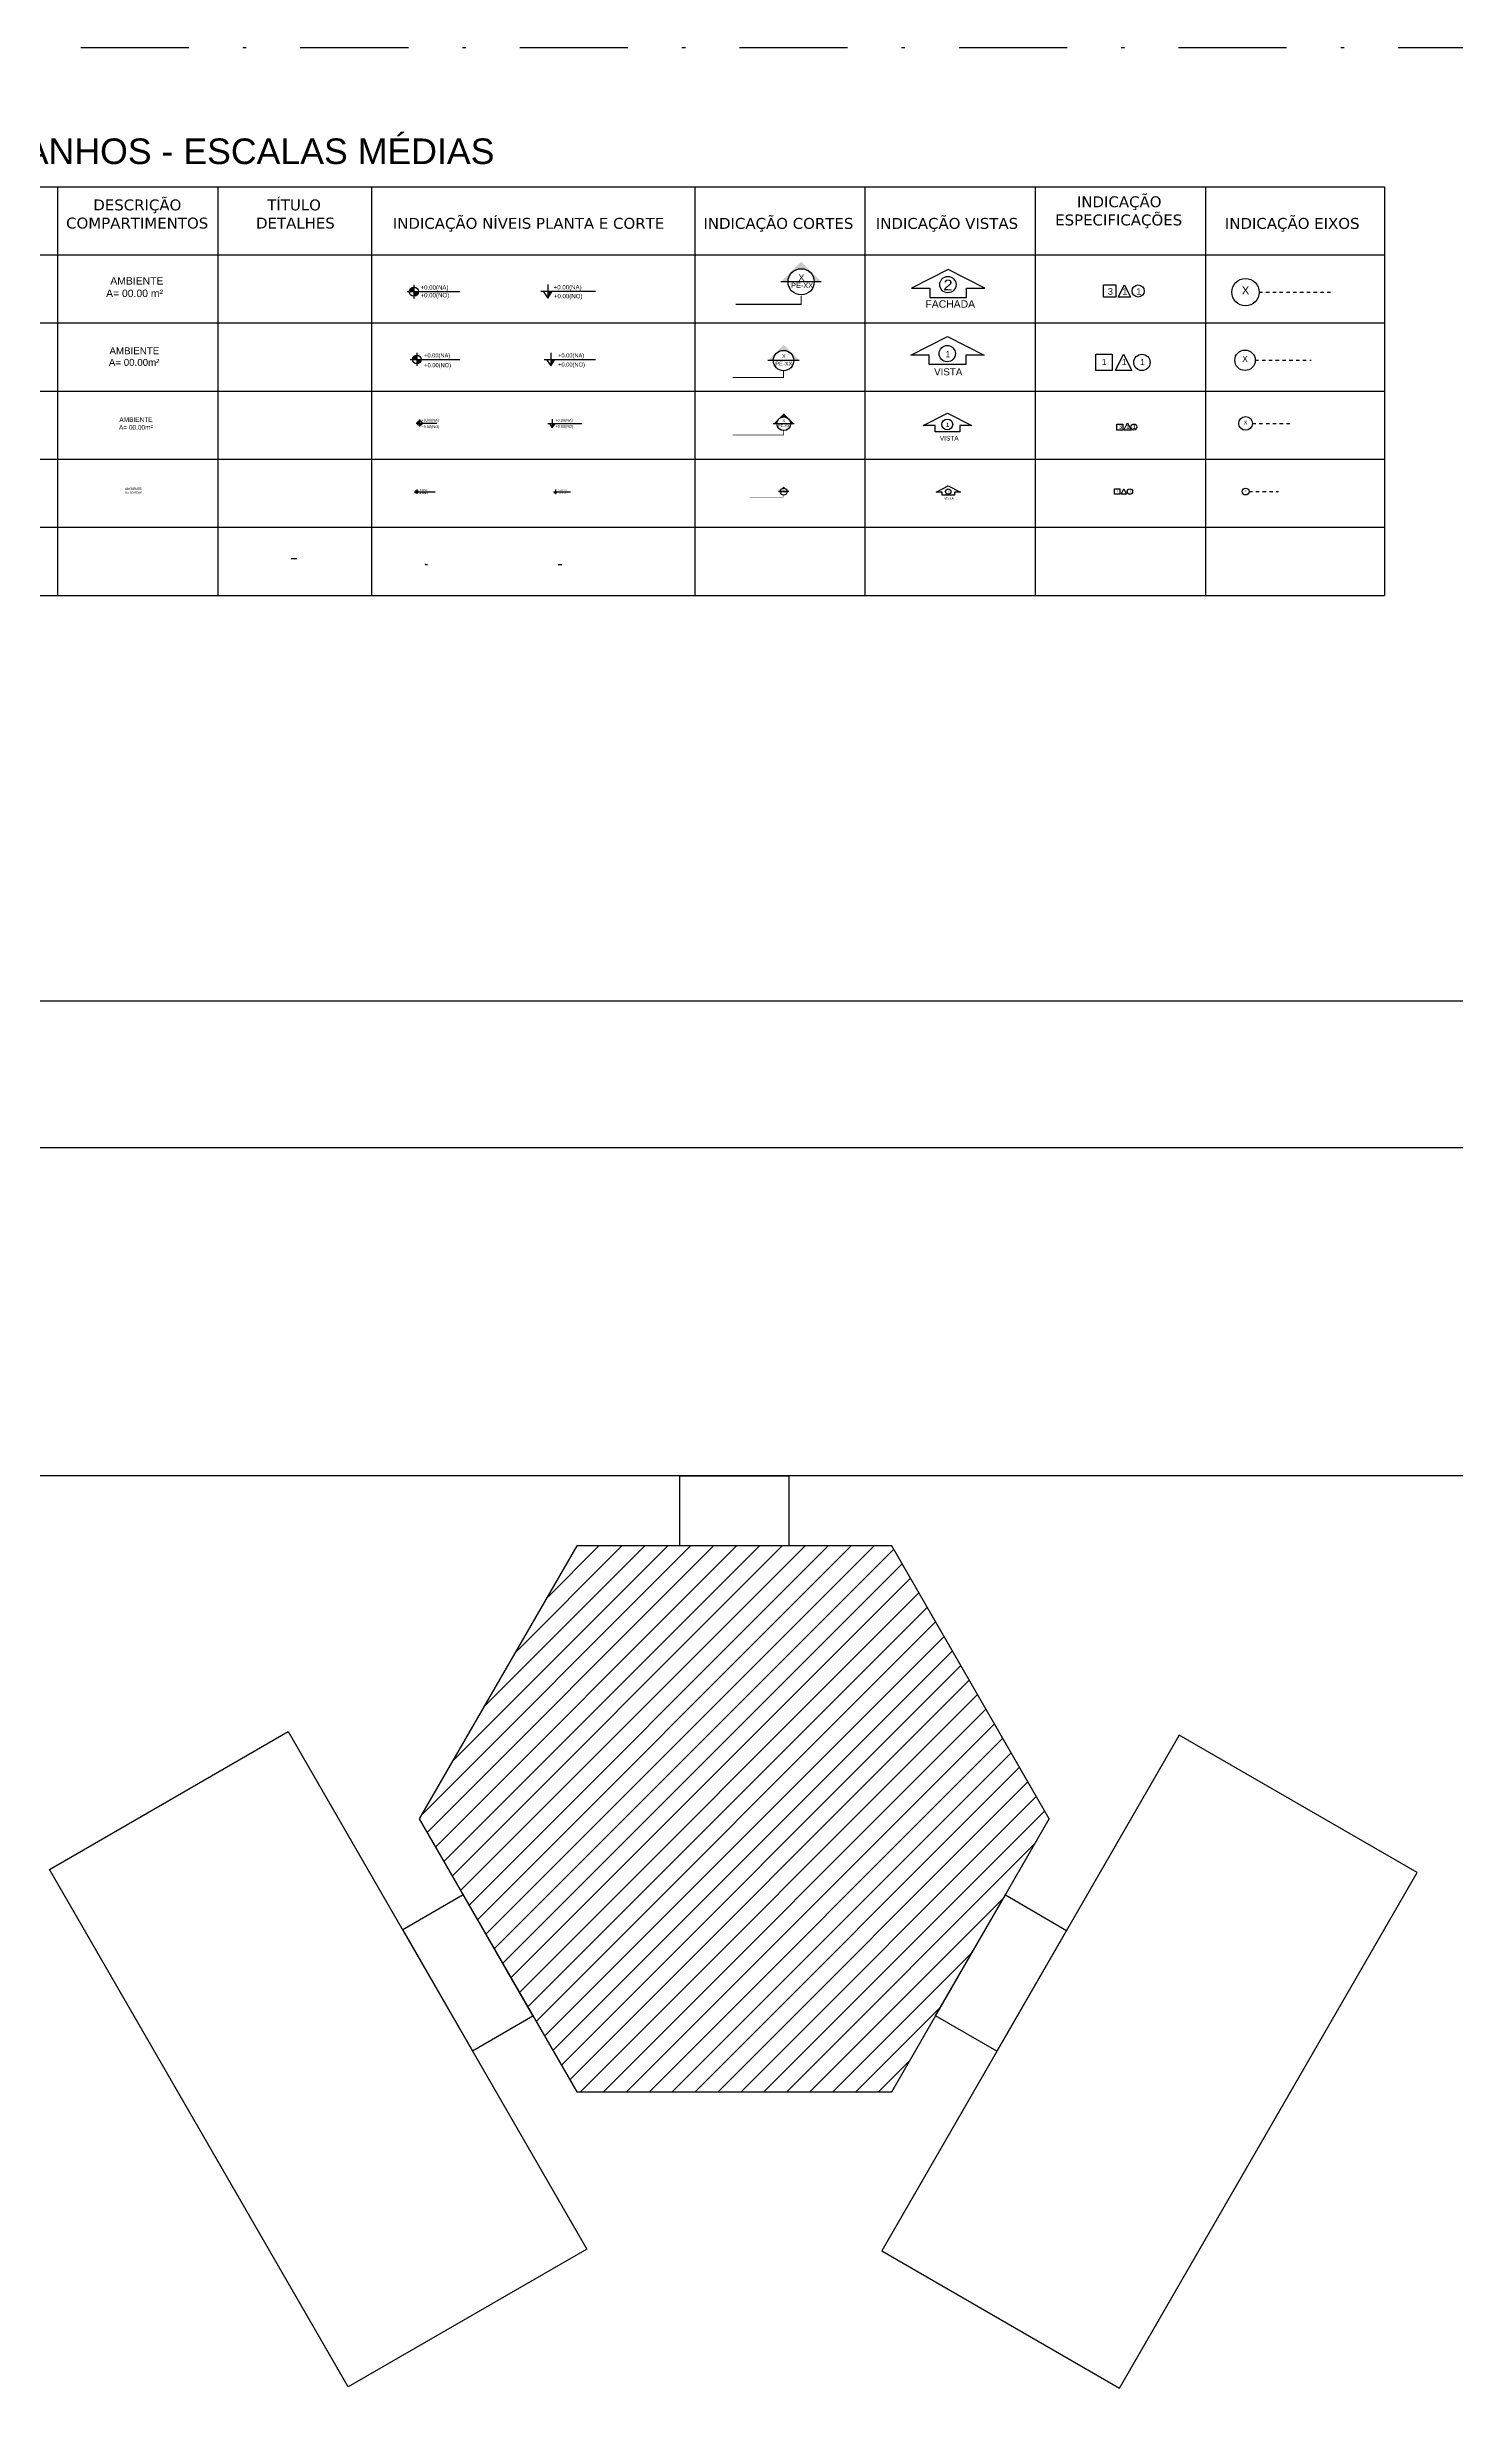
# Model space of a CAD drawing. Extents: x -81 to 144, y 107 to 212.
# Drawn here: x 59.6 to 101, y 142.6 to 212.2 of the extents above; entities that cross this region are included whole.
import ezdxf

# ---------------------------------------------------------------- set-up
doc = ezdxf.new("R2010")
doc.units = 0
doc.header["$LTSCALE"] = 0.005
for name, pattern in [('C5', [60, 50, -5, 0, -5]), ('CONTINU', [0]), ('DASHDOT', [25.4, 12.7, -6.35, 0, -6.35]), ('HIDDEN', [9.525, 6.35, -3.175])]:
    doc.linetypes.add(name, pattern=pattern)
doc.layers.get('0').update_dxf_attribs({"linetype": 'CONTINUOUS'})
for name, color, linetype in [('A-01', 1, 'CONTINUOUS'), ('A-PROJCOBERTURA', 7, 'HIDDEN'), ('ARQ-EXO-1_025', 251, 'C5'), ('ARQ-EXO-1_050', 251, 'C5'), ('ARQ-EXO-1_100', 251, 'C5'), ('ARQ-HTC', 9, 'CONTINUOUS'), ('ARQ-SMB-1_025', 1, 'CONTINUOUS'), ('ARQ-SMB-1_050', 1, 'CONTINUOUS'), ('ARQ-SMB-1_075', 1, 'CONTINUOUS'), ('ARQ-SMB-1_100', 1, 'CONTINUOUS'), ('ARQ-TXT', 2, 'CONTINUOUS'), ('ARQ-TXT-1_025', 2, 'CONTINUOUS'), ('ARQ-TXT-1_050', 2, 'CONTINUOUS'), ('ARQ-TXT-1_100', 2, 'CONTINUOUS')]:
    doc.layers.add(name, color=color, linetype=linetype)
doc.styles.add('A20', font='arial.ttf', dxfattribs={"height": 0.2})
doc.styles.add('A26', font='arial.ttf', dxfattribs={"height": 0.26})
doc.styles.add('ESC-50-A20', font='arial.ttf', dxfattribs={"height": 0.1})

# ---------------------------------------------------------------- blocks, each defined once
blk = doc.blocks.new('FNDE-Nível Corte-1_050')
blk.add_hatch(color=251).paths.add_polyline_path([(140.657, -0.187), (140.741, -0.187), (140.657, -0.313)])
at = {"color": 251}
for p, q in [((140.531, -0.187), (141.531, -0.187)), ((140.657, -0.061), (140.657, -0.313))]:
    blk.add_line(p, q, dxfattribs=at)
blk.add_lwpolyline([(140.573, -0.187), (140.657, -0.313), (140.741, -0.187)], dxfattribs=at)
blk = doc.blocks.new('FNDE-Nível Planta-1_100')
at = {"linetype": 'Continuous', "ltscale": 0.5}
h = blk.add_hatch(color=1, dxfattribs=at)
h.paths.add_polyline_path([(135.657, 7.813), (135.657, 7.981, 0.414214), (135.489, 7.813)])
h.paths.add_polyline_path([(135.657, 7.813), (135.657, 7.645, 0.414214), (135.825, 7.813)])
at = {"color": 1}
for p, q in [((135.657, 8.065), (135.657, 7.561)), ((135.405, 7.813), (135.825, 7.813)), ((135.825, 7.813), (137.338, 7.813))]:
    blk.add_line(p, q, dxfattribs=at)
blk.add_circle((135.657, 7.813), 0.168, dxfattribs=at)
blk = doc.blocks.new('FNDE-Ind Corte-1_100')
blk.add_hatch(color=251).paths.add_polyline_path([(241.999, -2.386), (242.214, -2.386, -1), (243.014, -2.386), (243.229, -2.386), (242.614, -1.77)])
at = {"color": 251, "linetype": 'Continuous'}
blk.add_line((243.229, -2.386), (241.999, -2.386), dxfattribs=at)
blk.add_circle((242.614, -2.386), 0.4, dxfattribs=at)
blk = doc.blocks.new('FNDE-Nível Planta-1_025')
at = {"linetype": 'Continuous', "ltscale": 0.5}
h = blk.add_hatch(color=251, dxfattribs=at)
h.paths.add_polyline_path([(135.657, 3.813), (135.657, 3.855, 0.414214), (135.615, 3.813)])
h.paths.add_polyline_path([(135.657, 3.813), (135.657, 3.771, 0.414214), (135.699, 3.813)])
at = {"color": 251}
for p, q in [((135.594, 3.813), (135.699, 3.813)), ((135.657, 3.876), (135.657, 3.75)), ((135.699, 3.813), (136.199, 3.813))]:
    blk.add_line(p, q, dxfattribs=at)
blk.add_circle((135.657, 3.813), 0.042, dxfattribs=at)
blk = doc.blocks.new('FNDE-Nível Planta-1_050')
at = {"linetype": 'Continuous', "ltscale": 0.5}
h = blk.add_hatch(color=251, dxfattribs=at)
h.paths.add_polyline_path([(135.698, 5.827), (135.698, 5.894, 0.414214), (135.631, 5.827)])
h.paths.add_polyline_path([(135.698, 5.827), (135.698, 5.76, 0.414214), (135.766, 5.827)])
at = {"color": 251}
for p, q in [((135.598, 5.827), (135.766, 5.827)), ((135.698, 5.928), (135.698, 5.726)), ((135.766, 5.827), (136.198, 5.827))]:
    blk.add_line(p, q, dxfattribs=at)
blk.add_circle((135.698, 5.827), 0.0672, dxfattribs=at)
blk = doc.blocks.new('FNDE-Nível Corte-1_100')
blk.add_hatch(color=251).paths.add_polyline_path([(140.657, 1.813), (140.825, 1.813), (140.657, 1.561)])
at = {"color": 251}
for p, q in [((140.405, 1.813), (142.405, 1.813)), ((140.657, 2.065), (140.657, 1.561))]:
    blk.add_line(p, q, dxfattribs=at)
blk.add_lwpolyline([(140.489, 1.813), (140.657, 1.561), (140.825, 1.813)], dxfattribs=at)
blk = doc.blocks.new('FNDE-Nível Corte-1_025')
blk.add_hatch(color=251).paths.add_polyline_path([(140.657, -2.479), (140.699, -2.479), (140.657, -2.542)])
at = {"color": 251}
for p, q in [((140.594, -2.479), (141.094, -2.479)), ((140.657, -2.416), (140.657, -2.542))]:
    blk.add_line(p, q, dxfattribs=at)
blk.add_lwpolyline([(140.615, -2.479), (140.657, -2.542), (140.699, -2.479)], dxfattribs=at)
blk = doc.blocks.new('FNDE-Ind Corte-1_025')
blk.add_hatch(color=251).paths.add_polyline_path([(242.46, -6.253), (242.514, -6.253, -1), (242.714, -6.253), (242.768, -6.253), (242.614, -6.099)])
at = {"color": 251, "linetype": 'Continuous'}
blk.add_line((242.768, -6.253), (242.46, -6.253), dxfattribs=at)
blk.add_circle((242.614, -6.253), 0.1, dxfattribs=at)
blk = doc.blocks.new('FNDE-Ind Corte-1_050')
blk.add_hatch(color=251).paths.add_polyline_path([(242.306, -4.253), (242.414, -4.253, -1), (242.814, -4.253), (242.922, -4.253), (242.614, -3.945)])
at = {"color": 251, "linetype": 'Continuous'}
blk.add_line((242.922, -4.253), (242.306, -4.253), dxfattribs=at)
blk.add_circle((242.614, -4.253), 0.2, dxfattribs=at)

msp = doc.modelspace()

# ---------------------------------------------------------------- hatches: boundary and pattern name
at = {"layer": 'A-01'}
h = msp.add_hatch(dxfattribs=at)
h.set_pattern_fill('ANSI31', color=10, scale=0.15, style=0)
h.set_pattern_definition([(45, (-52.20405, 44.21233), (-0.3367596, 0.3367596), [])])
h.paths.add_polyline_path([(84.418, 168.19), (75.163, 168.19), (70.536, 160.175), (75.163, 152.16), (84.418, 152.16), (89.045, 160.175)])

# ---------------------------------------------------------------- linework, layer by layer
at = {"color": 251}
for p, q in [((50.016, 208.103), (98.889, 208.103)), ((59.906, 208.103), (59.906, 196.103)), ((64.621, 208.103), (64.621, 196.103)), ((69.137, 208.103), (69.137, 196.103)), ((78.631, 208.103), (78.631, 196.103)), ((83.631, 208.103), (83.631, 196.103)), ((88.631, 208.103), (88.631, 196.103)), ((93.631, 208.103), (93.631, 196.103)), ((98.889, 208.103), (98.889, 196.103)), ((50.016, 206.103), (98.889, 206.103)), ((50.016, 206.103), (98.889, 206.103)), ((88.631, 206.151), (88.631, 196.103)), ((50.016, 204.103), (98.889, 204.103)), ((50.016, 202.103), (98.889, 202.103)), ((50.016, 200.103), (98.889, 200.103)), ((50.016, 198.103), (98.889, 198.103)), ((50.016, 196.103), (98.889, 196.103))]:
    msp.add_line(p, q, dxfattribs=at)
at = {"linetype": 'DASHDOT', "ltscale": 50}
msp.add_lwpolyline([(-81.307, 212.195), (143.884, 212.195), (143.884, 106.585), (-81.307, 106.585)], close=True, dxfattribs=at)
at = {"layer": 'A-01', "color": 3}
for points in [[(73.841, 134.194), (33.591, 134.194), (33.591, 184.194), (113.591, 184.194), (113.591, 134.194), (111.341, 134.194), (109.87, 136.742), (103.312, 136.742), (101.841, 134.194), (85.741, 134.194), (84.27, 136.742), (75.312, 136.742), (73.841, 134.194)], [(72.099, 153.364), (73.877, 154.389), (71.828, 157.94), (70.051, 156.916), (72.099, 153.364)], [(87.506, 153.35), (85.706, 154.388), (87.755, 157.94), (89.554, 156.901), (87.506, 153.35)]]:
    msp.add_lwpolyline(points, dxfattribs=at)
for points in [[(50.279, 179.894), (109.279, 179.894), (109.279, 170.244), (50.279, 170.244)], [(78.191, 170.244), (81.391, 170.244), (81.391, 168.19), (78.191, 168.19)], [(84.418, 168.19), (75.163, 168.19), (70.536, 160.175), (75.163, 152.16), (84.418, 152.16), (89.045, 160.175)], [(59.672, 158.692), (66.687, 162.742), (75.462, 147.543), (68.447, 143.493)], [(91.111, 143.454), (99.856, 158.6), (92.861, 162.635), (84.123, 147.485)]]:
    msp.add_lwpolyline(points, close=True, dxfattribs=at)
at = {"layer": 'A-PROJCOBERTURA', "ltscale": 7.5}
msp.add_line((84.418, 152.16), (84.418, 152.16), dxfattribs=at)
msp.add_arc((89.034, 160.175), 0.01, 330, 30, dxfattribs=at)
at = {"layer": 'ARQ-EXO-1_025', "ltscale": 0.05}
msp.add_line((94.912, 199.151), (95.781, 199.151), dxfattribs=at)
at = {"layer": 'ARQ-EXO-1_025', "linetype": 'CONTINU'}
msp.add_circle((94.812, 199.151), 0.1, dxfattribs=at)
at = {"layer": 'ARQ-EXO-1_050', "ltscale": 0.1}
msp.add_line((95.012, 201.151), (96.111, 201.151), dxfattribs=at)
at = {"layer": 'ARQ-EXO-1_050', "linetype": 'CONTINU'}
msp.add_circle((94.812, 201.151), 0.2, dxfattribs=at)
at = {"layer": 'ARQ-EXO-1_100', "ltscale": 0.2}
for p, q in [((95.21, 205.006), (97.407, 205.006)), ((95.095, 203.006), (96.743, 203.006))]:
    msp.add_line(p, q, dxfattribs=at)
at = {"layer": 'ARQ-EXO-1_100', "linetype": 'CONTINU'}
for centre, radius in [((94.81, 205.006), 0.4), ((94.795, 203.006), 0.3)]:
    msp.add_circle(centre, radius, dxfattribs=at)
at = {"layer": 'ARQ-HTC', "color": 5, "linetype": 'Continuous'}
msp.add_line((66.779, 197.181), (66.936, 197.181), dxfattribs=at)
at = {"layer": 'ARQ-SMB-1_025', "color": 251, "linetype": 'DASHDOT', "ltscale": 0.15}
msp.add_lwpolyline([(81.241, 199.051, 0.01, 0.01, 0), (81.241, 198.983, 0.01, 0.01, 0), (80.241, 198.983, 0, 0, 0)], format="xyseb", dxfattribs=at)
at = {"layer": 'ARQ-SMB-1_025'}
msp.add_lwpolyline([(90.961, 199.231), (91.121, 199.231), (91.121, 199.071), (90.961, 199.071)], close=True, dxfattribs=at)
msp.add_lwpolyline([(91.154, 199.071), (91.234, 199.231), (91.314, 199.071), (91.154, 199.071)], dxfattribs=at)
msp.add_circle((91.413, 199.151), 0.08, dxfattribs=at)
at = {"layer": 'ARQ-SMB-1_050', "color": 251, "linetype": 'DASHDOT', "ltscale": 0.3}
msp.add_lwpolyline([(81.241, 200.951, 0.02, 0.02, 0), (81.241, 200.815, 0.02, 0.02, 0), (79.741, 200.815, 0, 0, 0)], format="xyseb", dxfattribs=at)
at = {"layer": 'ARQ-SMB-1_100', "elevation": -2.835}
msp.add_lwpolyline([(86.617, 205.12), (87.156, 205.12), (86.078, 205.668), (85, 205.12), (85.539, 205.12), (85.539, 204.846), (86.617, 204.846), (86.617, 205.12)], dxfattribs=at)
at = {"layer": 'ARQ-SMB-1_100', "color": 251, "linetype": 'DASHDOT', "ltscale": 0.1}
msp.add_lwpolyline([(81.756, 204.908, 0.0385, 0.0385, 0), (81.756, 204.647, 0.0385, 0.0385, 0), (79.831, 204.647, 0, 0, 0)], format="xyseb", dxfattribs=at)
at = {"layer": 'ARQ-SMB-1_100'}
for points in [[(90.641, 205.221), (90.999, 205.221), (90.999, 204.862), (90.641, 204.862)], [(90.411, 203.183), (90.891, 203.183), (90.891, 202.703), (90.411, 202.703)], [(91.032, 201.135), (91.208, 201.135), (91.208, 200.959), (91.032, 200.959)]]:
    msp.add_lwpolyline(points, close=True, dxfattribs=at)
for points in [[(91.073, 204.862), (91.252, 205.221), (91.432, 204.862), (91.073, 204.862)], [(85.518, 203.156), (84.979, 203.156), (86.057, 203.705), (87.135, 203.156), (86.596, 203.156), (86.596, 202.882), (85.518, 202.882), (85.518, 203.156)], [(90.99, 202.703), (91.23, 203.183), (91.47, 202.703), (90.99, 202.703)], [(85.695, 201.09), (85.336, 201.09), (86.054, 201.456), (86.773, 201.09), (86.413, 201.09), (86.413, 200.907), (85.695, 200.907), (85.695, 201.09)], [(91.341, 201.168), (91.446, 200.959), (91.237, 200.959), (91.341, 201.168)], [(85.899, 199.135), (85.719, 199.135), (86.078, 199.318), (86.438, 199.135), (86.258, 199.135), (86.258, 199.043), (85.899, 199.043), (85.899, 199.135)]]:
    msp.add_lwpolyline(points, dxfattribs=at)
at = {"layer": 'ARQ-SMB-1_100', "color": 251, "linetype": 'DASHDOT', "ltscale": 0.6}
msp.add_lwpolyline([(81.241, 202.706, 0.03, 0.03, 0), (81.241, 202.503, 0.03, 0.03, 0), (79.741, 202.503, 0, 0, 0)], format="xyseb", dxfattribs=at)
at = {"layer": 'ARQ-SMB-1_100', "color": 2}
for centre, radius in [((86.066, 205.228), 0.239), ((86.047, 203.202), 0.239), ((86.048, 201.121), 0.159), ((86.075, 199.15), 0.0796)]:
    msp.add_circle(centre, radius, dxfattribs=at)
at = {"layer": 'ARQ-SMB-1_100'}
for centre, radius in [((91.654, 205.041), 0.179), ((91.768, 202.943), 0.24), ((91.529, 201.047), 0.088)]:
    msp.add_circle(centre, radius, dxfattribs=at)

# ---------------------------------------------------------------- block references
at = {"layer": 'ARQ-SMB-1_025'}
for name, p in [('FNDE-Nível Planta-1_025', (-65.195, 195.332)), ('FNDE-Nível Corte-1_025', (-66.116, 201.624)), ('FNDE-Ind Corte-1_025', (-161.372, 205.402))]:
    msp.add_blockref(name, p, dxfattribs=at)
at = {"layer": 'ARQ-SMB-1_050'}
for name, p in [('FNDE-Nível Planta-1_050', (-65.149, 195.335)), ('FNDE-Nível Corte-1_050', (-66.214, 201.335)), ('FNDE-Ind Corte-1_050', (-161.37, 205.394))]:
    msp.add_blockref(name, p, dxfattribs=at)
at = {"layer": 'ARQ-SMB-1_050', "xscale": 0.1, "yscale": 0.1, "zscale": 0.1}
for name, p in [('FNDE-Nível Planta-1_050', (57.158, 196.43)), ('FNDE-Nível Corte-1_050', (60.568, 197.03))]:
    msp.add_blockref(name, p, dxfattribs=at)
at = {"layer": 'ARQ-SMB-1_100'}
for name, p, xscale, yscale, zscale in [('FNDE-Ind Corte-1_100', (-151.769, 207.608), 0.9625343025600117, 0.9625343025600117, 0.9625343025600117), ('FNDE-Nível Planta-1_100', (-38.146, 198.773), 0.8, 0.8, 0.8), ('FNDE-Nível Corte-1_100', (-38.214, 203.581), 0.8, 0.8, 0.8), ('FNDE-Nível Planta-1_100', (-31.279, 197.172), 0.75, 0.75, 0.75), ('FNDE-Nível Corte-1_100', (-31.094, 201.672), 0.75, 0.75, 0.75), ('FNDE-Ind Corte-1_100', (-100.721, 204.788), 0.75, 0.75, 0.75)]:
    msp.add_blockref(name, p, dxfattribs=dict(at, xscale=xscale, yscale=yscale, zscale=zscale))

# ---------------------------------------------------------------- texts
at = {"layer": 'ARQ-SMB-1_025', "style": 'ESC-50-A20'}
for tag, p, s in [('+0.00(NA)', (70.525, 199.179), 'NA'), ('+0.00(NO)', (70.525, 199.083), 'NO'), ('+0.00(NA)', (74.603, 199.179), 'NA'), ('+0.00(NO)', (74.604, 199.089), 'NO')]:
    msp.add_attdef(tag, p, s, height=0.04, dxfattribs=at)
at = {"layer": 'ARQ-SMB-1_050', "style": 'ESC-50-A20'}
for tag, p, s, height in [('+0.00(NA)', (70.602, 201.207), 'NA', 0.08), ('+0.00(NO)', (70.604, 201.015), 'NO', 0.08), ('+0.00(NA)', (74.537, 201.206), 'NA', 0.08), ('+0.00(NO)', (74.539, 201.026), 'NO', 0.08), ('+0.00(NA)', (70.733, 197.017), 'NA', 0.008), ('+0.00(NO)', (70.734, 196.998), 'NO', 0.008), ('+0.00(NA)', (74.643, 197.017), 'NA', 0.008), ('+0.00(NO)', (74.643, 196.999), 'NO', 0.008)]:
    msp.add_attdef(tag, p, s, height=height, dxfattribs=at)
at = {"layer": 'ARQ-SMB-1_075', "style": 'ESC-50-A20'}
for tag, p, s in [('+0.00(NA)', (70.68, 203.09), 'NA'), ('+0.00(NA)', (74.615, 203.09), 'NA'), ('+0.00(NO)', (70.683, 202.803), 'NO'), ('+0.00(NO)', (74.617, 202.82), 'NO')]:
    msp.add_attdef(tag, p, s, height=0.12, dxfattribs=at)
at = {"layer": 'ARQ-SMB-1_100', "color": 2, "style": 'A26', "text_generation_flag": 6, "width": 1.1}
msp.add_text('2', height=0.312, rotation=177.91572, dxfattribs=at).set_placement((85.931, 205.066))
at = {"layer": 'ARQ-SMB-1_100', "style": 'ESC-50-A20'}
for tag, p, s in [('+0.00(NA)', (70.576, 205.083), 'NA'), ('+0.00(NO)', (70.576, 204.856), 'NA'), ('+0.00(NA)', (74.487, 205.087), 'NA'), ('+0.00(NO)', (74.492, 204.828), 'NO')]:
    msp.add_attdef(tag, p, s, height=0.128, dxfattribs=at)
at = {"layer": 'ARQ-TXT', "attachment_point": 1, "style": 'ESC-50-A20'}
for s, width, gutter_width, insert, char_height in [('PADRÃO DE TAMANHOS - ESCALAS MÉDIAS', 23.10605, 12.5, (50.276, 209.52), 0.75), ('\\pi1.0553;{\\fVerdana|b0|i0|c0|p34;DESCRIÇÃO \\P\\pi0.25715;COMPARTIMENTOS}', 4.7147, 0.5, (59.906, 207.729), 0.32), ('\\pi1.4497;{\\fVerdana|b0|i0|c0|p34;TÍTULO\\P\\pi1.1201;DETALHES}', 4.51623, 0.5, (64.621, 207.729), 0.32), ('\\pi1.2261;{\\fVerdana|b0|i0|c0|p34;INDICAÇÃO \\P\\pi0.58677;ESPECIFICAÇÕES}', 5, 0.5, (88.631, 207.821), 0.32), ('\\pi0.6234;{\\fVerdana|b0|i0|c0|p34;INDICAÇÃO NÍVEIS PLANTA E CORTE}', 9.49351, 0.5, (69.137, 207.188), 0.32), ('{\\fVerdana|b0|i0|c0|p34;INDICAÇÃO CORTES}', 16.94727, 0.5, (78.885, 207.186), 0.32), ('\\pi0.31921;{\\fVerdana|b0|i0|c0|p34;INDICAÇÃO VISTAS}', 5, 0.5, (83.631, 207.186), 0.32), ('\\pi0.57205;{\\fVerdana|b0|i0|c0|p34;INDICAÇÃO EIXOS}', 5.25811, 0.5, (93.631, 207.186), 0.32)]:
    msp.add_mtext_dynamic_manual_height_columns(s, width=width, gutter_width=gutter_width, heights=[0], dxfattribs=dict(at, insert=insert, char_height=char_height))
at = {"layer": 'ARQ-TXT-1_025', "attachment_point": 1}
for s, insert, char_height, width, style in [('PE-XX', (81.16, 199.138), 0.04, 2.13204, 'ESC-50-A20'), ('X', (81.225, 199.212), 0.04, 2.13204, 'ESC-50-A20'), ('1', (91.026, 199.184), 0.06, 0.04313, 'A20'), ('1', (91.216, 199.184), 0.06, 0.04313, 'A20'), ('1', (91.395, 199.184), 0.06, 0.04313, 'A20'), ('X', (94.784, 199.194), 0.06, 0.04313, 'A20')]:
    msp.add_mtext(s, dxfattribs=dict(at, insert=insert, char_height=char_height, width=width, style=style))
at = {"layer": 'ARQ-TXT-1_025', "color": 3, "insert": (66.702, 197.164), "char_height": 0.012, "width": 0.23272, "attachment_point": 7, "style": 'ESC-50-A20'}
msp.add_mtext('\\pi0.079352;DETALHE 2 - VISTA\\P\\pi0.1406;{\\C256;ESCALA 1/5}', dxfattribs=at)
at = {"layer": 'ARQ-TXT-1_050', "style": 'ESC-50-A20'}
msp.add_text('FACHADA', height=0.2185, dxfattribs=at).set_placement((85.407, 204.55, -2.835))
at = {"layer": 'ARQ-TXT-1_050', "attachment_point": 1, "style": 'ESC-50-A20'}
for s, width, insert, char_height in [('\\pi1.0649;AMBIENTE     \\P\\pi0.94075;A= 00.00 m²', 3.27851, (60.397, 205.447), 0.21845), ('\\pi0.47118;AMBIENTE       \\P\\pi0.45365;A= 00.00m²', 2.38952, (60.965, 203.388), 0.2048), ('\\pi0.78181;VISTA     ', 2.38952, (84.881, 202.771), 0.2048), ('\\pi0.71237;AMBIENTE       \\P\\pi0.70069;A= 00.00m²', 2.38952, (61.015, 201.332), 0.13653), ('\\pi0.91946;VISTA     ', 2.38952, (84.911, 200.786), 0.13653), ('\\pi0.95357;AMBIENTE       \\P\\pi0.94772;A= 00.00m²', 2.38952, (60.941, 199.268), 0.06827), ('\\pi1.0571;VISTA     ', 2.38952, (84.903, 198.986), 0.06827)]:
    msp.add_mtext_dynamic_manual_height_columns(s, width=width, gutter_width=1, heights=[0], dxfattribs=dict(at, insert=insert, char_height=char_height))
at = {"layer": 'ARQ-TXT-1_050', "attachment_point": 1}
for s, insert, char_height, width, style in [('1', (85.994, 203.278), 0.18, 0.12938, 'A20'), ('PE-XX', (81.08, 201.125), 0.08, 4.26409, 'ESC-50-A20'), ('X', (81.209, 201.273), 0.08, 4.26409, 'ESC-50-A20'), ('1', (86.012, 201.171), 0.12, 0.08625, 'A20'), ('3', (91.093, 201.113), 0.12, 0.08625, 'A20'), ('1', (91.308, 201.113), 0.12, 0.08625, 'A20'), ('1', (91.494, 201.113), 0.12, 0.08625, 'A20'), ('X', (94.756, 201.238), 0.12, 0.08625, 'A20'), ('1', (86.057, 199.175), 0.06, 0.04313, 'A20')]:
    msp.add_mtext(s, dxfattribs=dict(at, insert=insert, char_height=char_height, width=width, style=style))
at = {"layer": 'ARQ-TXT-1_100', "attachment_point": 1}
for s, insert, char_height, width, style in [('PE-XX', (81.46, 205.281), 0.154, 6.56693, 'ESC-50-A20'), ('X', (81.674, 205.528), 0.193, 8.20866, 'ESC-50-A20'), ('3', (90.766, 205.122), 0.192, 0.138, 'A20'), ('1', (91.188, 205.122), 0.192, 0.138, 'A20'), ('1', (91.6, 205.122), 0.192, 0.138, 'A20'), ('X', (94.698, 205.18), 0.24, 0.1725, 'A20'), ('X', (81.193, 203.189), 0.12, 6.39613, 'ESC-50-A20'), ('PE-XX', (80.997, 202.968), 0.12, 6.39613, 'ESC-50-A20'), ('1', (90.588, 203.045), 0.18, 0.12938, 'A20'), ('1', (91.176, 203.045), 0.18, 0.12938, 'A20'), ('1', (91.714, 203.045), 0.18, 0.12938, 'A20'), ('X', (94.711, 203.136), 0.18, 0.12938, 'A20')]:
    msp.add_mtext(s, dxfattribs=dict(at, insert=insert, char_height=char_height, width=width, style=style))

doc.saveas('drawing.dxf')
